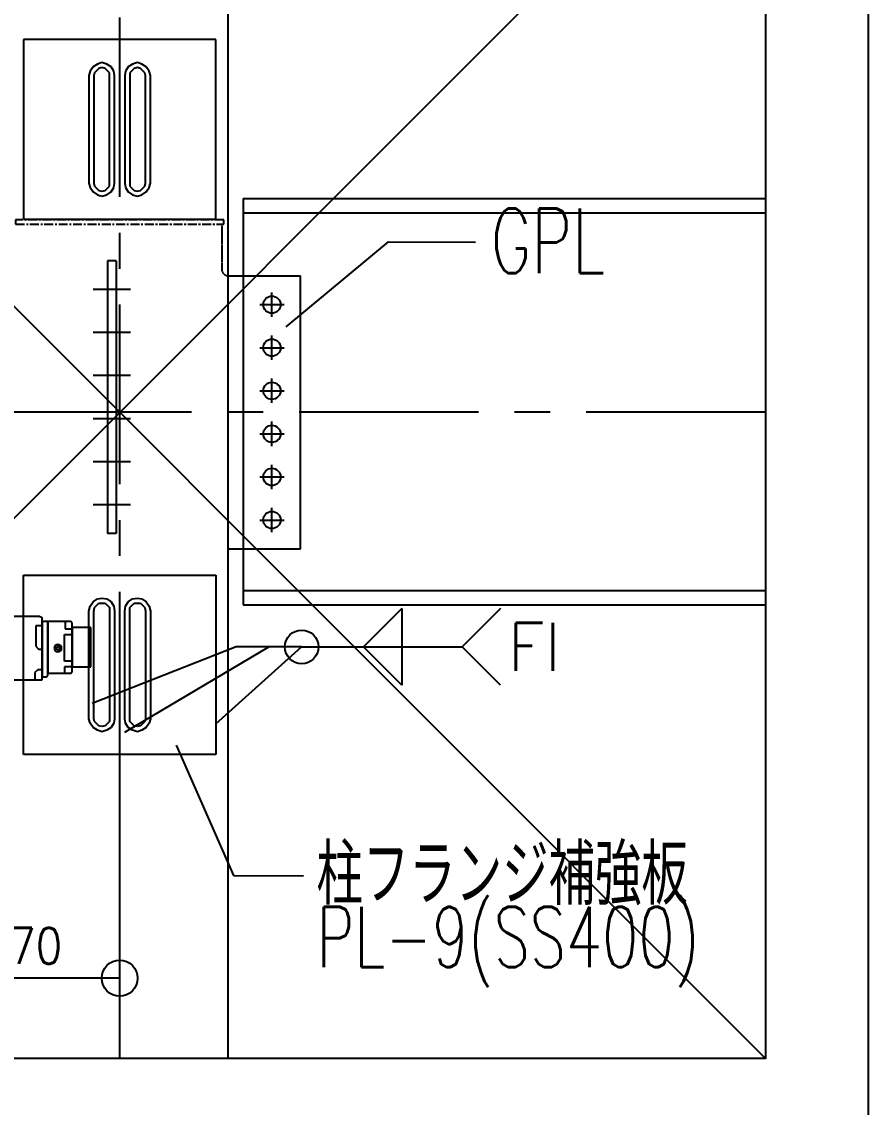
# Model space of a CAD drawing. Extents: x -668440 to 1010955, y -1678500 to 210463.
# Drawn here: x -609374 to -597578, y -1050424 to -1035302 of the extents above; entities that cross this region are included whole.
import ezdxf
from ezdxf.enums import TextEntityAlignment as Align

# ---------------------------------------------------------------- set-up
doc = ezdxf.new("R2010")
doc.units = 0
doc.header["$MEASUREMENT"] = 0
doc.linetypes.add('CENTER', pattern=[2, 1.25, -0.25, 0.25, -0.25])
doc.linetypes.add('HASEN_S', pattern=[2, 1.5, -0.5])
doc.layers.get('0').update_dxf_attribs({"color": 3, "linetype": 'CONTINUOUS'})
doc.layers.get('Defpoints').update_dxf_attribs({"color": 251, "linetype": 'CONTINUOUS'})
doc.layers.add('00_ADDL', color=253, linetype='CONTINUOUS', plot=False)
for name, color, linetype in [('098', 7, 'CONTINUOUS'), ('100', 5, 'CENTER'), ('_1-1_L-CL', 3, 'CONTINUOUS'), ('_1-3_L-CS', 1, 'CONTINUOUS'), ('_1-B_TXT1', 3, 'CONTINUOUS'), ('_5-6_GS-M', 6, 'CONTINUOUS'), ('_B-2_PL-M', 3, 'CONTINUOUS'), ('_B-3_PL-H', 4, 'HASEN_S'), ('_B-6_BN-M', 3, 'CONTINUOUS'), ('BOLT', 4, 'CONTINUOUS'), ('cfhole_d', 7, 'CONTINUOUS'), ('cfhole_u', 7, 'CONTINUOUS'), ('cfr_d', 7, 'CONTINUOUS'), ('cfr_u', 7, 'CONTINUOUS'), ('COL_H-494x302x13x21x13', 7, 'CONTINUOUS'), ('SH400-12-6-0-M22@60(0.0)', 7, 'CONTINUOUS'), ('注記', 3, 'CONTINUOUS')]:
    doc.layers.add(name, color=color, linetype=linetype)
doc.styles.add('DRACAD', font='txt', dxfattribs={"width": 0.85, "bigfont": 'extfont2'})
doc.styles.add('S030', font='simplex.shx', dxfattribs={"width": 0.8, "bigfont": 'extfont2.shx'})
doc.styles.get("Standard").update_dxf_attribs({"font": 'Osaka.ttc'})
doc.dimstyles.new('ISO-25', dxfattribs={"dimtxt": 2.5, "dimasz": 2.5, "dimexe": 1.25, "dimexo": 0.625, "dimtad": 1, "dimdec": 4, "dimdsep": 46, "dimtxsty": 'Standard', "dimcen": 2.5, "dimadec": 0, "dimazin": 0, "dimtfac": 1, "dimtdec": 4, "dimtmove": 0, "dimatfit": 3, "dimfxl": 1, "dimtolj": 1, "dimtzin": 0, "dimarcsym": 0})

# ---------------------------------------------------------------- blocks, each defined once
blk = doc.blocks.new('_ORIGIN')
at = {"color": 0, "linetype": 'ByBlock', "lineweight": -2}
blk.add_line((0, 0), (-1, 0), dxfattribs=at)
blk.add_circle((0, 0), 0.5, dxfattribs=at)
blk = doc.blocks.new('*D10633')
at = {"layer": '_5-6_GS-M', "color": 0, "lineweight": -2}
for p, q in [((-228140.8, -409017.1), (-228140.8, -409488.5)), ((-227870.8, -409085.1), (-227870.8, -409488.5)), ((-227920.8, -409487.3), (-228090.8, -409487.3))]:
    blk.add_line(p, q, dxfattribs=at)
at = {"layer": 'Defpoints', "color": 0}
for p in [(-228140.8, -408967.1), (-227870.8, -409035.1), (-228140.8, -409487.3)]:
    blk.add_point(p, dxfattribs=at)
at = {"layer": '_5-6_GS-M', "color": 0, "linetype": 'ByBlock', "lineweight": -2, "xscale": 50, "yscale": 50, "zscale": 50, "rotation": 180}
blk.add_blockref('_ORIGIN', (-228140.8, -409487.3), dxfattribs=at)
at = {"layer": '_5-6_GS-M', "color": 0, "linetype": 'ByBlock', "lineweight": -2, "xscale": 50, "yscale": 50, "zscale": 50}
blk.add_blockref('_ORIGIN', (-227870.8, -409487.3), dxfattribs=at)
at = {"layer": '_5-6_GS-M', "color": 0, "insert": (-228005.8, -409442.3), "char_height": 50, "attachment_point": 5, "style": 'DRACAD'}
blk.add_mtext('\\A1;270', dxfattribs=at)
blk = doc.blocks.new('TC01')
at = {"layer": '注記', "color": 4, "linetype": 'Continuous'}
for p, q in [((4843.8, 30077.6), (4843.9, 30077.7)), ((4843.9, 30077.7), (4844, 30077.8)), ((4843.9, 30077.7), (4843.9, 30077.7)), ((4844, 30077.8), (4844.1, 30077.9)), ((4844, 30077.8), (4844, 30077.8)), ((4844.1, 30077.9), (4844.2, 30077.9)), ((4844.2, 30077.9), (4844.2, 30078)), ((4844.2, 30078), (4844.3, 30078)), ((4844.3, 30078), (4844.3, 30078.1)), ((4844.3, 30078.1), (4844.4, 30078.1)), ((4844.4, 30078.1), (4844.5, 30078.2)), ((4844.5, 30078.2), (4844.5, 30078.2)), ((4844.5, 30078.2), (4844.6, 30078.2)), ((4844.6, 30078.2), (4844.6, 30078.3)), ((4844.6, 30078.3), (4844.7, 30078.3)), ((4844.7, 30078.3), (4844.8, 30078.3)), ((4844.8, 30078.3), (4844.8, 30078.4)), ((4844.8, 30078.4), (4844.9, 30078.4)), ((4844.9, 30078.4), (4845, 30078.4)), ((4845, 30078.4), (4845, 30078.5)), ((4845, 30078.5), (4845.1, 30078.5)), ((4845.1, 30078.5), (4845.2, 30078.5)), ((4845.2, 30078.5), (4845.3, 30078.5)), ((4845.3, 30078.5), (4845.4, 30078.6)), ((4845.3, 30078.5), (4845.3, 30078.5)), ((4845.4, 30078.6), (4845.5, 30078.6)), ((4845.5, 30078.6), (4845.5, 30078.6)), ((4845.5, 30078.6), (4845.6, 30078.6)), ((4845.6, 30078.6), (4845.7, 30078.6)), ((4845.7, 30078.6), (4845.8, 30078.6)), ((4845.8, 30078.6), (4845.8, 30078.6)), ((4845.8, 30078.6), (4845.9, 30078.6)), ((4845.9, 30078.6), (4846, 30078.6)), ((4846, 30078.6), (4846.1, 30078.6)), ((4846.1, 30078.6), (4877.1, 30078.6)), ((4853.1, 30078.6), (4853.1, 30068.6)), ((4877.1, 30078.6), (4877.1, 30006.6)), ((4877.1, 30078.6), (4885.1, 30078.6)), ((4877.1, 30004.6), (4877.1, 30078.6)), ((4885.1, 29997.6), (4885.1, 30082.6)), ((4885.1, 30078.6), (4885.1, 30001.6)), ((4888.1, 30085.6), (4946.1, 30085.6)), ((4817.1, 30070.6), (4843.1, 30070.6)), ((4817.1, 30015.6), (4817.1, 30070.6)), ((4843.1, 30076.3), (4843.1, 30076.4)), ((4843.1, 30076.4), (4843.2, 30076.4)), ((4843.1, 30076.2), (4843.1, 30076.3)), ((4843.1, 30076.1), (4843.1, 30076.2)), ((4843.1, 30076), (4843.1, 30076.1)), ((4843.1, 30076.1), (4843.1, 30076.1)), ((4843.1, 30075.9), (4843.1, 30076)), ((4843.1, 30075.8), (4843.1, 30075.9)), ((4843.1, 30075.7), (4843.1, 30075.8)), ((4843.1, 30075.8), (4843.1, 30075.8)), ((4843.1, 30075.6), (4843.1, 30075.7)), ((4843.1, 30042.6), (4843.1, 30075.6)), ((4843.1, 30070.6), (4843.1, 30015.6)), ((4853.1, 30068.6), (4843.1, 30068.6)), ((4843.2, 30076.6), (4843.3, 30076.7)), ((4843.2, 30076.5), (4843.2, 30076.6)), ((4843.2, 30076.6), (4843.2, 30076.6)), ((4843.2, 30076.4), (4843.2, 30076.5)), ((4843.3, 30076.9), (4843.4, 30077)), ((4843.3, 30076.8), (4843.3, 30076.9)), ((4843.3, 30076.7), (4843.3, 30076.8)), ((4843.3, 30076.8), (4843.3, 30076.8)), ((4843.4, 30077.1), (4843.5, 30077.2)), ((4843.4, 30077), (4843.4, 30077.1)), ((4843.4, 30077), (4843.4, 30077)), ((4843.5, 30077.2), (4843.6, 30077.3)), ((4843.5, 30077.2), (4843.5, 30077.2)), ((4843.6, 30077.4), (4843.7, 30077.5)), ((4843.6, 30077.3), (4843.6, 30077.4)), ((4843.6, 30077.4), (4843.6, 30077.4)), ((4843.7, 30077.5), (4843.8, 30077.6)), ((4843.7, 30077.5), (4843.7, 30077.5)), ((4843.8, 30077.6), (4843.8, 30077.6)), ((4885.1, 30072.6), (4894.1, 30072.6)), ((4894.1, 30072.6), (4894.1, 30044.6)), ((4854.1, 30060.6), (4843.1, 30060.6)), ((4854.1, 30023.6), (4854.1, 30060.6)), ((4843.1, 30009.6), (4843.1, 30042.6)), ((4859.8, 30040.9), (4859.8, 30042.4)), ((4859.8, 30042.4), (4861.1, 30042.4)), ((4861.1, 30040.9), (4859.8, 30040.9)), ((4861.1, 30042.4), (4861.1, 30042.4)), ((4861.1, 30042.4), (4861.1, 30042.4)), ((4861.1, 30042.4), (4861.1, 30042.4)), ((4861.1, 30042.4), (4861.2, 30042.4)), ((4861.2, 30040.9), (4861.1, 30040.9)), ((4861.1, 30040.9), (4861.1, 30040.9)), ((4861.1, 30040.9), (4861.1, 30040.9)), ((4861.1, 30040.9), (4861.1, 30040.9)), ((4861.2, 30042.4), (4861.2, 30042.4)), ((4861.2, 30042.4), (4861.2, 30042.4)), ((4861.2, 30042.4), (4861.3, 30042.4)), ((4861.3, 30040.9), (4861.2, 30040.9)), ((4861.2, 30040.9), (4861.2, 30040.9)), ((4861.2, 30040.9), (4861.2, 30040.9)), ((4861.3, 30042.4), (4861.3, 30042.4)), ((4861.3, 30042.4), (4861.3, 30042.4)), ((4861.3, 30042.4), (4861.4, 30042.4)), ((4861.3, 30040.8), (4861.3, 30040.9)), ((4861.3, 30040.9), (4861.3, 30040.9)), ((4861.4, 30040.8), (4861.3, 30040.8)), ((4861.4, 30042.4), (4861.4, 30042.4)), ((4861.4, 30042.4), (4861.4, 30042.4)), ((4861.4, 30042.4), (4861.4, 30042.4)), ((4861.4, 30042.4), (4861.5, 30042.4)), ((4861.5, 30040.8), (4861.4, 30040.8)), ((4861.4, 30040.8), (4861.4, 30040.8)), ((4861.4, 30040.8), (4861.4, 30040.8)), ((4861.4, 30040.8), (4861.4, 30040.8)), ((4861.5, 30042.4), (4861.5, 30042.5)), ((4861.5, 30042.5), (4861.5, 30042.5)), ((4861.5, 30042.5), (4861.6, 30042.5)), ((4861.6, 30040.8), (4861.5, 30040.8)), ((4861.5, 30040.8), (4861.5, 30040.8)), ((4861.5, 30040.8), (4861.5, 30040.8)), ((4861.6, 30042.5), (4861.6, 30042.5)), ((4861.6, 30042.5), (4861.6, 30042.5)), ((4861.6, 30042.5), (4861.6, 30042.5)), ((4861.6, 30042.5), (4861.7, 30042.5)), ((4861.6, 30040.7), (4861.6, 30040.8)), ((4861.6, 30040.8), (4861.6, 30040.8)), ((4861.7, 30040.7), (4861.6, 30040.7)), ((4861.6, 30040.7), (4861.6, 30040.7)), ((4861.7, 30042.5), (4861.7, 30042.6)), ((4861.7, 30042.6), (4861.7, 30042.6)), ((4861.7, 30042.6), (4861.8, 30042.6)), ((4861.8, 30040.7), (4861.7, 30040.7)), ((4861.7, 30040.7), (4861.7, 30040.7)), ((4861.7, 30040.7), (4861.7, 30040.7)), ((4861.8, 30042.6), (4861.8, 30042.7)), ((4861.8, 30042.7), (4861.9, 30042.7)), ((4861.8, 30042.6), (4861.8, 30042.6)), ((4861.8, 30042.6), (4861.8, 30042.6)), ((4861.8, 30042.6), (4861.8, 30042.6)), ((4861.8, 30040.6), (4861.8, 30040.7)), ((4861.9, 30040.6), (4861.8, 30040.6)), ((4861.8, 30040.6), (4861.8, 30040.6)), ((4861.8, 30040.6), (4861.8, 30040.6)), ((4861.8, 30040.6), (4861.8, 30040.6)), ((4861.9, 30042.7), (4862, 30042.8)), ((4861.9, 30042.7), (4861.9, 30042.7)), ((4861.9, 30042.7), (4861.9, 30042.7)), ((4861.9, 30042.7), (4861.9, 30042.7)), ((4861.9, 30040.5), (4861.9, 30040.6)), ((4861.9, 30040.6), (4861.9, 30040.6)), ((4862, 30040.5), (4861.9, 30040.5)), ((4861.9, 30040.5), (4861.9, 30040.5)), ((4862, 30042.8), (4862, 30042.9)), ((4862, 30042.9), (4862.1, 30042.9)), ((4862, 30042.8), (4862, 30042.8)), ((4862, 30042.8), (4862, 30042.8)), ((4862, 30042.8), (4862, 30042.8)), ((4862, 30040.4), (4862, 30040.5)), ((4862, 30040.5), (4862, 30040.5)), ((4862.1, 30040.4), (4862, 30040.4)), ((4862, 30040.4), (4862, 30040.4)), ((4862, 30040.4), (4862, 30040.4)), ((4862.1, 30042.9), (4862.1, 30043)), ((4862.1, 30043), (4862.1, 30043)), ((4862.1, 30043), (4862.1, 30043)), ((4862.1, 30043), (4862.2, 30043)), ((4862.1, 30042.9), (4862.1, 30042.9)), ((4862.1, 30042.9), (4862.1, 30042.9)), ((4862.1, 30040.3), (4862.1, 30040.4)), ((4862.1, 30040.2), (4862.1, 30040.3)), ((4862.1, 30040.3), (4862.1, 30040.3)), ((4862.1, 30040.3), (4862.1, 30040.3)), ((4862.1, 30040.3), (4862.1, 30040.3)), ((4862.2, 30040.2), (4862.1, 30040.2)), ((4862.2, 30043.2), (4862.3, 30043.3)), ((4862.2, 30043.1), (4862.2, 30043.2)), ((4862.2, 30043.2), (4862.2, 30043.2)), ((4862.2, 30043.2), (4862.2, 30043.2)), ((4862.2, 30043), (4862.2, 30043.1)), ((4862.2, 30043.1), (4862.2, 30043.1)), ((4862.2, 30043.1), (4862.2, 30043.1)), ((4862.2, 30043.1), (4862.2, 30043.1)), ((4862.2, 30040.1), (4862.2, 30040.2)), ((4862.2, 30040.2), (4862.2, 30040.2)), ((4862.2, 30040.2), (4862.2, 30040.2)), ((4862.2, 30040), (4862.2, 30040.1)), ((4862.2, 30040.1), (4862.2, 30040.1)), ((4862.2, 30040.1), (4862.2, 30040.1)), ((4862.3, 30040), (4862.2, 30040)), ((4862.2, 30040), (4862.2, 30040)), ((4862.3, 30044.9), (4863.8, 30044.9)), ((4862.3, 30043.6), (4862.3, 30044.9)), ((4862.3, 30043.5), (4862.3, 30043.6)), ((4862.3, 30043.6), (4862.3, 30043.6)), ((4862.3, 30043.6), (4862.3, 30043.6)), ((4862.3, 30043.4), (4862.3, 30043.5)), ((4862.3, 30043.5), (4862.3, 30043.5)), ((4862.3, 30043.5), (4862.3, 30043.5)), ((4862.3, 30043.3), (4862.3, 30043.4)), ((4862.3, 30043.4), (4862.3, 30043.4)), ((4862.3, 30043.4), (4862.3, 30043.4)), ((4862.3, 30043.4), (4862.3, 30043.4)), ((4862.3, 30043.3), (4862.3, 30043.3)), ((4862.3, 30043.3), (4862.3, 30043.3)), ((4862.3, 30039.9), (4862.3, 30040)), ((4862.3, 30040), (4862.3, 30040)), ((4862.3, 30039.8), (4862.3, 30039.9)), ((4862.3, 30039.9), (4862.3, 30039.9)), ((4862.3, 30039.9), (4862.3, 30039.9)), ((4862.3, 30039.7), (4862.3, 30039.8)), ((4862.3, 30039.8), (4862.3, 30039.8)), ((4862.3, 30039.8), (4862.3, 30039.8)), ((4862.3, 30039.6), (4862.3, 30039.7)), ((4862.3, 30039.7), (4862.3, 30039.7)), ((4862.3, 30039.7), (4862.3, 30039.7)), ((4862.3, 30039.7), (4862.3, 30039.7)), ((4862.3, 30038.4), (4862.3, 30039.6)), ((4863.8, 30038.4), (4862.3, 30038.4)), ((4863.8, 30044.9), (4863.8, 30043.6)), ((4863.8, 30043.6), (4863.8, 30043.6)), ((4863.8, 30043.6), (4863.8, 30043.6)), ((4863.8, 30043.6), (4863.8, 30043.5)), ((4863.8, 30043.5), (4863.8, 30043.5)), ((4863.8, 30043.5), (4863.8, 30043.5)), ((4863.8, 30043.5), (4863.8, 30043.4)), ((4863.8, 30043.4), (4863.8, 30043.4)), ((4863.8, 30043.4), (4863.8, 30043.4)), ((4863.8, 30043.4), (4863.8, 30043.4)), ((4863.8, 30043.4), (4863.8, 30043.3)), ((4863.8, 30043.3), (4863.9, 30043.3)), ((4863.9, 30040), (4863.8, 30039.9)), ((4863.8, 30039.9), (4863.8, 30039.9)), ((4863.8, 30039.9), (4863.8, 30039.9)), ((4863.8, 30039.9), (4863.8, 30039.8)), ((4863.8, 30039.8), (4863.8, 30039.8)), ((4863.8, 30039.8), (4863.8, 30039.8)), ((4863.8, 30039.8), (4863.8, 30039.7)), ((4863.8, 30039.7), (4863.8, 30039.7)), ((4863.8, 30039.7), (4863.8, 30039.7)), ((4863.8, 30039.7), (4863.8, 30039.7)), ((4863.8, 30039.7), (4863.8, 30039.6)), ((4863.8, 30039.6), (4863.8, 30038.4)), ((4863.9, 30043.3), (4863.9, 30043.3)), ((4863.9, 30043.3), (4863.9, 30043.2)), ((4863.9, 30043.2), (4863.9, 30043.2)), ((4863.9, 30043.2), (4863.9, 30043.2)), ((4863.9, 30043.2), (4863.9, 30043.1)), ((4863.9, 30043.1), (4863.9, 30043.1)), ((4863.9, 30043.1), (4863.9, 30043.1)), ((4863.9, 30043.1), (4863.9, 30043.1)), ((4863.9, 30043.1), (4864, 30043)), ((4864, 30040.2), (4863.9, 30040.2)), ((4863.9, 30040.2), (4863.9, 30040.2)), ((4863.9, 30040.2), (4863.9, 30040.1)), ((4863.9, 30040.1), (4863.9, 30040.1)), ((4863.9, 30040.1), (4863.9, 30040.1)), ((4863.9, 30040.1), (4863.9, 30040)), ((4863.9, 30040), (4863.9, 30040)), ((4863.9, 30040), (4863.9, 30040)), ((4863.9, 30040), (4863.9, 30040)), ((4864, 30043), (4864, 30043)), ((4864, 30043), (4864, 30043)), ((4864, 30043), (4864, 30043)), ((4864, 30043), (4864, 30042.9)), ((4864, 30042.9), (4864, 30042.9)), ((4864, 30042.9), (4864.1, 30042.9)), ((4864.1, 30040.4), (4864, 30040.3)), ((4864, 30040.3), (4864, 30040.3)), ((4864, 30040.3), (4864, 30040.3)), ((4864, 30040.3), (4864, 30040.3)), ((4864, 30040.3), (4864, 30040.2)), ((4864, 30040.2), (4864, 30040.2)), ((4864.1, 30042.9), (4864.1, 30042.9)), ((4864.1, 30042.9), (4864.1, 30042.8)), ((4864.1, 30042.8), (4864.1, 30042.8)), ((4864.1, 30042.8), (4864.1, 30042.8)), ((4864.1, 30042.8), (4864.2, 30042.8)), ((4864.2, 30040.5), (4864.1, 30040.5)), ((4864.1, 30040.5), (4864.1, 30040.4)), ((4864.1, 30040.4), (4864.1, 30040.4)), ((4864.1, 30040.4), (4864.1, 30040.4)), ((4864.1, 30040.4), (4864.1, 30040.4)), ((4864.2, 30042.8), (4864.2, 30042.7)), ((4864.2, 30042.7), (4864.2, 30042.7)), ((4864.2, 30042.7), (4864.2, 30042.7)), ((4864.2, 30042.7), (4864.2, 30042.7)), ((4864.2, 30042.7), (4864.3, 30042.7)), ((4864.3, 30040.6), (4864.2, 30040.6)), ((4864.2, 30040.6), (4864.2, 30040.6)), ((4864.2, 30040.6), (4864.2, 30040.5)), ((4864.2, 30040.5), (4864.2, 30040.5)), ((4864.2, 30040.5), (4864.2, 30040.5)), ((4864.3, 30042.7), (4864.3, 30042.6)), ((4864.3, 30042.6), (4864.3, 30042.6)), ((4864.3, 30042.6), (4864.3, 30042.6)), ((4864.3, 30042.6), (4864.4, 30042.6)), ((4864.4, 30040.7), (4864.3, 30040.6)), ((4864.3, 30040.6), (4864.3, 30040.6)), ((4864.3, 30040.6), (4864.3, 30040.6)), ((4864.3, 30040.6), (4864.3, 30040.6)), ((4864.4, 30042.6), (4864.4, 30042.6)), ((4864.4, 30042.6), (4864.4, 30042.6)), ((4864.4, 30042.6), (4864.4, 30042.5)), ((4864.4, 30042.5), (4864.5, 30042.5)), ((4864.5, 30040.7), (4864.4, 30040.7)), ((4864.4, 30040.7), (4864.4, 30040.7)), ((4864.4, 30040.7), (4864.4, 30040.7)), ((4864.4, 30040.7), (4864.4, 30040.7)), ((4864.5, 30042.5), (4864.5, 30042.5)), ((4864.5, 30042.5), (4864.5, 30042.5)), ((4864.5, 30042.5), (4864.5, 30042.5)), ((4864.5, 30042.5), (4864.6, 30042.5)), ((4864.6, 30040.8), (4864.5, 30040.8)), ((4864.5, 30040.8), (4864.5, 30040.8)), ((4864.5, 30040.8), (4864.5, 30040.7)), ((4864.5, 30040.7), (4864.5, 30040.7)), ((4864.6, 30042.5), (4864.6, 30042.5)), ((4864.6, 30042.5), (4864.6, 30042.4)), ((4864.6, 30042.4), (4864.7, 30042.4)), ((4864.7, 30040.8), (4864.6, 30040.8)), ((4864.6, 30040.8), (4864.6, 30040.8)), ((4864.6, 30040.8), (4864.6, 30040.8)), ((4864.7, 30042.4), (4864.7, 30042.4)), ((4864.7, 30042.4), (4864.7, 30042.4)), ((4864.7, 30042.4), (4864.8, 30042.4)), ((4864.8, 30040.8), (4864.7, 30040.8)), ((4864.7, 30040.8), (4864.7, 30040.8)), ((4864.7, 30040.8), (4864.7, 30040.8)), ((4864.8, 30042.4), (4864.8, 30042.4)), ((4864.8, 30042.4), (4864.8, 30042.4)), ((4864.8, 30042.4), (4864.8, 30042.4)), ((4864.8, 30042.4), (4864.9, 30042.4)), ((4864.9, 30040.9), (4864.8, 30040.9)), ((4864.8, 30040.9), (4864.8, 30040.9)), ((4864.8, 30040.9), (4864.8, 30040.8)), ((4864.8, 30040.8), (4864.8, 30040.8)), ((4864.9, 30042.4), (4864.9, 30042.4)), ((4864.9, 30042.4), (4864.9, 30042.4)), ((4864.9, 30042.4), (4865, 30042.4)), ((4865, 30040.9), (4864.9, 30040.9)), ((4864.9, 30040.9), (4864.9, 30040.9)), ((4864.9, 30040.9), (4864.9, 30040.9)), ((4865, 30042.4), (4865, 30042.4)), ((4865, 30042.4), (4865, 30042.4)), ((4865, 30042.4), (4865.1, 30042.4)), ((4865.1, 30040.9), (4865, 30040.9)), ((4865, 30040.9), (4865, 30040.9)), ((4865, 30040.9), (4865, 30040.9)), ((4865.1, 30042.4), (4866.3, 30042.4)), ((4866.3, 30040.9), (4865.1, 30040.9)), ((4866.3, 30042.4), (4866.3, 30040.9)), ((4890.1, 30040.1), (4885.1, 30040.1)), ((4894.1, 30044.6), (4890.1, 30040.1)), ((4843.1, 30023.6), (4854.1, 30023.6)), ((4843.1, 30015.6), (4817.1, 30015.6)), ((4843.1, 30015.6), (4854.1, 30015.6)), ((4843.1, 30009.5), (4843.1, 30009.6)), ((4843.1, 30009.6), (4843.1, 30009.6)), ((4843.1, 30009.4), (4843.1, 30009.5)), ((4843.1, 30009.3), (4843.1, 30009.4)), ((4843.1, 30009.2), (4843.1, 30009.3)), ((4843.1, 30009.3), (4843.1, 30009.3)), ((4843.1, 30009.1), (4843.1, 30009.2)), ((4843.1, 30009), (4843.1, 30009.1)), ((4843.1, 30008.9), (4843.1, 30009)), ((4843.1, 30009), (4843.1, 30009)), ((4843.2, 30008.8), (4843.1, 30008.9)), ((4843.2, 30008.7), (4843.2, 30008.8)), ((4843.2, 30008.8), (4843.2, 30008.8)), ((4843.2, 30008.6), (4843.2, 30008.7)), ((4843.3, 30008.5), (4843.2, 30008.6)), ((4843.3, 30008.4), (4843.3, 30008.5)), ((4843.3, 30008.5), (4843.3, 30008.5)), ((4843.3, 30008.3), (4843.3, 30008.4)), ((4843.4, 30008.3), (4843.3, 30008.3)), ((4843.4, 30008.2), (4843.4, 30008.3)), ((4843.4, 30008.1), (4843.4, 30008.2)), ((4843.5, 30008.1), (4843.4, 30008.1)), ((4843.5, 30008), (4843.5, 30008.1)), ((4843.6, 30008), (4843.5, 30008)), ((4843.6, 30007.9), (4843.6, 30008)), ((4843.6, 30007.8), (4843.6, 30007.9)), ((4843.7, 30007.8), (4843.6, 30007.8)), ((4843.7, 30007.7), (4843.7, 30007.8)), ((4843.8, 30007.7), (4843.7, 30007.7)), ((4843.8, 30007.6), (4843.8, 30007.7)), ((4843.9, 30007.6), (4843.8, 30007.6)), ((4843.9, 30007.5), (4843.9, 30007.6)), ((4844, 30007.5), (4843.9, 30007.5)), ((4844, 30007.4), (4844, 30007.5)), ((4844.1, 30007.4), (4844, 30007.4)), ((4844.2, 30007.3), (4844.1, 30007.4)), ((4844.3, 30007.2), (4844.2, 30007.3)), ((4844.2, 30007.3), (4844.2, 30007.3)), ((4844.4, 30007.1), (4844.3, 30007.2)), ((4844.3, 30007.2), (4844.3, 30007.2)), ((4844.5, 30007.1), (4844.4, 30007.1)), ((4844.6, 30007), (4844.5, 30007.1)), ((4844.5, 30007.1), (4844.5, 30007.1)), ((4844.7, 30006.9), (4844.6, 30007)), ((4844.6, 30007), (4844.6, 30007)), ((4844.8, 30006.9), (4844.7, 30006.9)), ((4844.9, 30006.9), (4844.8, 30006.9)), ((4844.8, 30006.9), (4844.8, 30006.9)), ((4845, 30006.8), (4844.9, 30006.9)), ((4845.1, 30006.8), (4845, 30006.8)), ((4845, 30006.8), (4845, 30006.8)), ((4845.2, 30006.8), (4845.1, 30006.8)), ((4845.3, 30006.7), (4845.2, 30006.8)), ((4845.4, 30006.7), (4845.3, 30006.7)), ((4845.3, 30006.7), (4845.3, 30006.7)), ((4845.5, 30006.7), (4845.4, 30006.7)), ((4845.6, 30006.7), (4845.5, 30006.7)), ((4845.5, 30006.7), (4845.5, 30006.7)), ((4845.7, 30006.6), (4845.6, 30006.7)), ((4845.8, 30006.6), (4845.7, 30006.6)), ((4845.9, 30006.6), (4845.8, 30006.6)), ((4845.8, 30006.6), (4845.8, 30006.6)), ((4846, 30006.6), (4845.9, 30006.6)), ((4846.1, 30006.6), (4846, 30006.6)), ((4877.1, 30006.6), (4846.1, 30006.6)), ((4854.1, 30015.6), (4854.1, 30006.6)), ((4877.1, 30004.5), (4877.1, 30004.6)), ((4877.1, 30004.6), (4877.1, 30004.6)), ((4877.1, 30004.4), (4877.1, 30004.5)), ((4877.1, 30004.3), (4877.1, 30004.4)), ((4877.1, 30004.2), (4877.1, 30004.3)), ((4877.1, 30004.3), (4877.1, 30004.3)), ((4877.1, 30004.1), (4877.1, 30004.2)), ((4877.1, 30004), (4877.1, 30004.1)), ((4877.1, 30003.9), (4877.1, 30004)), ((4877.1, 30004), (4877.1, 30004)), ((4877.2, 30003.8), (4877.1, 30003.9)), ((4877.2, 30003.7), (4877.2, 30003.8)), ((4877.2, 30003.8), (4877.2, 30003.8)), ((4877.2, 30003.6), (4877.2, 30003.7)), ((4877.3, 30003.5), (4877.2, 30003.6)), ((4877.3, 30003.4), (4877.3, 30003.5)), ((4877.3, 30003.5), (4877.3, 30003.5)), ((4877.3, 30003.3), (4877.3, 30003.4)), ((4877.4, 30003.3), (4877.3, 30003.3)), ((4877.4, 30003.2), (4877.4, 30003.3)), ((4877.4, 30003.1), (4877.4, 30003.2)), ((4877.5, 30003.1), (4877.4, 30003.1)), ((4877.5, 30003), (4877.5, 30003.1)), ((4877.6, 30003), (4877.5, 30003)), ((4877.6, 30002.9), (4877.6, 30003)), ((4877.6, 30002.8), (4877.6, 30002.9)), ((4877.7, 30002.8), (4877.6, 30002.8)), ((4877.7, 30002.7), (4877.7, 30002.8)), ((4877.8, 30002.7), (4877.7, 30002.7)), ((4877.8, 30002.6), (4877.8, 30002.7)), ((4877.9, 30002.6), (4877.8, 30002.6)), ((4877.9, 30002.5), (4877.9, 30002.6)), ((4878, 30002.5), (4877.9, 30002.5)), ((4878, 30002.4), (4878, 30002.5)), ((4878.1, 30002.4), (4878, 30002.4)), ((4878.2, 30002.3), (4878.1, 30002.4)), ((4878.3, 30002.2), (4878.2, 30002.3)), ((4878.2, 30002.3), (4878.2, 30002.3)), ((4878.4, 30002.1), (4878.3, 30002.2)), ((4878.3, 30002.2), (4878.3, 30002.2)), ((4878.5, 30002.1), (4878.4, 30002.1)), ((4878.5, 30002.1), (4878.5, 30002.1)), ((4885.1, 30011.6), (4891.1, 30011.6)), ((4891.1, 30011.6), (4895.1, 30007.6)), ((4895.1, 30007.6), (4895.1, 29997.6)), ((4878.6, 30002), (4878.5, 30002.1)), ((4878.7, 30001.9), (4878.6, 30002)), ((4878.6, 30002), (4878.6, 30002)), ((4878.8, 30001.9), (4878.7, 30001.9)), ((4878.9, 30001.9), (4878.8, 30001.9)), ((4878.8, 30001.9), (4878.8, 30001.9)), ((4879, 30001.8), (4878.9, 30001.9)), ((4879.1, 30001.8), (4879, 30001.8)), ((4879, 30001.8), (4879, 30001.8)), ((4879.2, 30001.8), (4879.1, 30001.8)), ((4879.3, 30001.7), (4879.2, 30001.8)), ((4879.4, 30001.7), (4879.3, 30001.7)), ((4879.3, 30001.7), (4879.3, 30001.7)), ((4879.5, 30001.7), (4879.4, 30001.7)), ((4879.6, 30001.7), (4879.5, 30001.7)), ((4879.5, 30001.7), (4879.5, 30001.7)), ((4879.7, 30001.6), (4879.6, 30001.7)), ((4879.8, 30001.6), (4879.7, 30001.6)), ((4879.9, 30001.6), (4879.8, 30001.6)), ((4879.8, 30001.6), (4879.8, 30001.6)), ((4880, 30001.6), (4879.9, 30001.6)), ((4880.1, 30001.6), (4880, 30001.6)), ((4885.1, 30001.6), (4880.1, 30001.6)), ((4946.1, 29997.6), (4885.1, 29997.6))]:
    blk.add_line(p, q, dxfattribs=at)
blk.add_circle((4863.1, 30041.6), 5.2, dxfattribs=at)
blk.add_arc((4888.1, 30082.6), 3, 90, 180, dxfattribs=at)
blk = doc.blocks.new('*D10639')
at = {"layer": '_5-6_GS-M', "color": 0, "lineweight": -2}
for p, q in [((-228090.8, -408111.9), (-228140.8, -408111.9)), ((-228040.8, -408351.1), (-228040.8, -408110.7)), ((-228020.8, -408111.9), (-228040.8, -408111.9)), ((-228020.8, -408151.1), (-228020.8, -408110.7)), ((-227970.8, -408111.9), (-227920.8, -408111.9))]:
    blk.add_line(p, q, dxfattribs=at)
at = {"layer": 'Defpoints', "color": 0}
for p in [(-228040.8, -408111.9), (-228020.8, -408201.1), (-228040.8, -408401.1)]:
    blk.add_point(p, dxfattribs=at)
at = {"layer": '_5-6_GS-M', "color": 0, "linetype": 'ByBlock', "lineweight": -2, "xscale": 50, "yscale": 50, "zscale": 50}
blk.add_blockref('_ORIGIN', (-228040.8, -408111.9), dxfattribs=at)
at = {"layer": '_5-6_GS-M', "color": 0, "linetype": 'ByBlock', "lineweight": -2, "xscale": 50, "yscale": 50, "zscale": 50, "rotation": 180}
blk.add_blockref('_ORIGIN', (-228020.8, -408111.9), dxfattribs=at)
at = {"layer": '_5-6_GS-M', "color": 0, "insert": (-228030.8, -408025.3), "char_height": 50, "attachment_point": 5, "style": 'DRACAD'}
blk.add_mtext('\\A1;\\A1;柱フェイスから\\P大梁端：20', dxfattribs=at)
blk = doc.blocks.new('剛接合部C1Y')
at = {"linetype": 'CENTER', "ltscale": 10}
blk.add_lwpolyline([(-228015.77236, -408437.07507), (-227725.77236, -408437.07507), (-227725.77236, -408431.07507), (-228015.77236, -408431.07507)], close=True, dxfattribs=at)
at = {"layer": '00_ADDL'}
for p, q in [((-228770.77238, -407799.07507), (-226970.77238, -409599.07507)), ((-226970.77238, -407799.07507), (-228770.77238, -409599.07507))]:
    blk.add_line(p, q, dxfattribs=at)
blk.add_lwpolyline([(-228770.77238, -409599.07507), (-228770.77238, -407799.07507), (-226970.77238, -407799.07507), (-226970.77238, -409599.07507)], close=True, dxfattribs=at)
at = {"layer": '100', "linetype": 'CENTER', "ltscale": 200}
for p, q in [((-227870.77238, -409599.07507), (-227870.77238, -407799.07507)), ((-226970.77238, -408699.07507), (-232770.77238, -408699.07507))]:
    blk.add_line(p, q, dxfattribs=at)
at = {"layer": '_1-1_L-CL'}
blk.add_line((-226827.6965, -402309.07507), (-226827.6965, -413694.07507), dxfattribs=at)
at = {"layer": '_1-3_L-CS', "transparency": 33554661}
for p, q in [((-227638.98918, -408580.20878), (-227496.29743, -408461.56424)), ((-227477.68779, -408972.49945), (-227531.02113, -409025.83278)), ((-227477.68779, -408972.49945), (-227477.68779, -409079.16612)), ((-227340.0911, -408972.49945), (-227393.42443, -409025.83278)), ((-227708.24104, -409025.83278), (-227909.27238, -409104.7456)), ((-227863.41943, -409144.47733), (-227662.72768, -409025.83278)), ((-227617.21432, -409025.83278), (-227708.24104, -409025.83278)), ((-227477.68779, -409079.16612), (-227531.02113, -409025.83278)), ((-227340.0911, -409079.16612), (-227393.42443, -409025.83278))]:
    blk.add_line(p, q, dxfattribs=at)
at = {"layer": '_1-3_L-CS'}
for p, q in [((-227496.29743, -408461.56424), (-227375.04563, -408461.86989)), ((-227792.05277, -409162.52932), (-227711.95721, -409344.46707)), ((-227711.95721, -409344.46707), (-227614.66434, -409344.77273))]:
    blk.add_line(p, q, dxfattribs=at)
blk.add_lwpolyline([(-227736.77238, -409132.95395), (-227617.21432, -409025.83278), (-227393.42443, -409025.83278)], dxfattribs=at)
blk.add_circle((-227617.21432, -409025.83278), 23.47939, dxfattribs=at)
at = {"layer": '_5-6_GS-M'}
for p, q in [((-227698.65976, -408401.07507), (-226969.65976, -408401.07507)), ((-227698.65976, -408401.07507), (-227698.65976, -408967.07507)), ((-227698.65976, -408421.07507), (-226969.65976, -408421.07507)), ((-227698.65976, -408947.07507), (-226969.65976, -408947.07507)), ((-227698.65976, -408967.07507), (-226969.65976, -408967.07507))]:
    blk.add_line(p, q, dxfattribs=at)
at = {"layer": '_B-2_PL-M'}
for p in [(-227718.65974, -408509.07507), (-227618.65974, -408889.07507)]:
    blk.add_line(p, (-227618.65974, -408509.07507), dxfattribs=at)
at = {"layer": '_B-3_PL-H'}
blk.add_line((-227728.65974, -408437.07507), (-227728.65974, -408499.07507), dxfattribs=at)
blk.add_arc((-227718.65974, -408499.07507), 10, 180, 270, dxfattribs=at)
at = {"layer": '_B-6_BN-M'}
for p, q in [((-227658.65974, -408566.07507), (-227658.65974, -408532.07507)), ((-227675.65974, -408549.07507), (-227641.65974, -408549.07507)), ((-227658.65974, -408626.07507), (-227658.65974, -408592.07507)), ((-227675.65974, -408609.07507), (-227641.65974, -408609.07507)), ((-227658.65974, -408686.07507), (-227658.65974, -408652.07507)), ((-227675.65974, -408669.07507), (-227641.65974, -408669.07507)), ((-227658.65974, -408746.07507), (-227658.65974, -408712.07507)), ((-227675.65974, -408729.07507), (-227641.65974, -408729.07507)), ((-227658.65974, -408806.07507), (-227658.65974, -408772.07507)), ((-227675.65974, -408789.07507), (-227641.65974, -408789.07507)), ((-227658.65974, -408866.07507), (-227658.65974, -408832.07507)), ((-227675.65974, -408849.07507), (-227641.65974, -408849.07507)), ((-227718.65976, -408889.07507), (-227618.65974, -408889.07507))]:
    blk.add_line(p, q, dxfattribs=at)
for centre in [(-227658.65974, -408549.07507), (-227658.65974, -408609.07507), (-227658.65974, -408669.07507), (-227658.65974, -408729.07507), (-227658.65974, -408789.07507), (-227658.65974, -408849.07507)]:
    blk.add_circle(centre, 12, dxfattribs=at)
at = {"layer": 'BOLT'}
for p, q in [((-227855.77238, -408527.93853), (-227907.77238, -408527.93853)), ((-227855.77238, -408587.93853), (-227907.77238, -408587.93853)), ((-227855.77238, -408647.93853), (-227907.77238, -408647.93853)), ((-227855.77238, -408707.93853), (-227907.77238, -408707.93853)), ((-227855.77238, -408767.93853), (-227907.77238, -408767.93853)), ((-227855.77238, -408827.93853), (-227907.77238, -408827.93853))]:
    blk.add_line(p, q, dxfattribs=at)
at = {"layer": 'cfhole_d'}
for p, q in [((-227906.77238, -408975.93853), (-227905.77238, -408970.93853)), ((-227905.77238, -408970.93853), (-227899.77238, -408964.93853)), ((-227899.77238, -408964.93853), (-227890.77238, -408964.93853)), ((-227890.77238, -408964.93853), (-227884.77238, -408970.93853)), ((-227884.77238, -408970.93853), (-227884.77238, -409129.93853)), ((-227856.77238, -408970.93853), (-227850.77238, -408964.93853)), ((-227856.77238, -409129.93853), (-227856.77238, -408970.93853)), ((-227850.77238, -408964.93853), (-227841.77238, -408964.93853)), ((-227841.77238, -408964.93853), (-227835.77238, -408970.93853)), ((-227835.77238, -408970.93853), (-227834.77238, -408975.93853)), ((-227906.77238, -409125.93853), (-227906.77238, -408975.93853)), ((-227834.77238, -408975.93853), (-227834.77238, -409125.93853)), ((-227905.77238, -409129.93853), (-227906.77238, -409125.93853)), ((-227899.77238, -409135.93853), (-227905.77238, -409129.93853)), ((-227895.77238, -409136.93853), (-227899.77238, -409135.93853)), ((-227890.77238, -409135.93853), (-227895.77238, -409136.93853)), ((-227884.77238, -409129.93853), (-227890.77238, -409135.93853)), ((-227850.77238, -409135.93853), (-227856.77238, -409129.93853)), ((-227845.77238, -409136.93853), (-227850.77238, -409135.93853)), ((-227841.77238, -409135.93853), (-227845.77238, -409136.93853)), ((-227835.77238, -409129.93853), (-227841.77238, -409135.93853)), ((-227834.77238, -409125.93853), (-227835.77238, -409129.93853))]:
    blk.add_line(p, q, dxfattribs=at)
at = {"layer": 'cfhole_u'}
for p, q in [((-227905.77238, -408225.93853), (-227906.77238, -408229.93853)), ((-227906.77238, -408229.93853), (-227906.77238, -408379.93853)), ((-227899.77238, -408219.93853), (-227905.77238, -408225.93853)), ((-227895.77238, -408218.93853), (-227899.77238, -408219.93853)), ((-227890.77238, -408219.93853), (-227895.77238, -408218.93853)), ((-227884.77238, -408225.93853), (-227890.77238, -408219.93853)), ((-227884.77238, -408383.93853), (-227884.77238, -408225.93853)), ((-227850.77238, -408219.93853), (-227856.77238, -408225.93853)), ((-227856.77238, -408225.93853), (-227856.77238, -408383.93853)), ((-227845.77238, -408218.93853), (-227850.77238, -408219.93853)), ((-227841.77238, -408219.93853), (-227845.77238, -408218.93853)), ((-227835.77238, -408225.93853), (-227841.77238, -408219.93853)), ((-227834.77238, -408229.93853), (-227835.77238, -408225.93853)), ((-227834.77238, -408379.93853), (-227834.77238, -408229.93853)), ((-227906.77238, -408379.93853), (-227905.77238, -408383.93853)), ((-227905.77238, -408383.93853), (-227899.77238, -408389.93853)), ((-227890.77238, -408389.93853), (-227884.77238, -408383.93853)), ((-227856.77238, -408383.93853), (-227850.77238, -408389.93853)), ((-227841.77238, -408389.93853), (-227835.77238, -408383.93853)), ((-227835.77238, -408383.93853), (-227834.77238, -408379.93853)), ((-227899.77238, -408389.93853), (-227895.77238, -408390.93853)), ((-227895.77238, -408390.93853), (-227890.77238, -408389.93853)), ((-227850.77238, -408389.93853), (-227845.77238, -408390.93853)), ((-227845.77238, -408390.93853), (-227841.77238, -408389.93853))]:
    blk.add_line(p, q, dxfattribs=at)
at = {"layer": 'cfr_d'}
for p, q in [((-228004.77238, -409175.93853), (-228004.77238, -408925.93853)), ((-228004.77238, -408925.93853), (-227736.77238, -408925.93853)), ((-227736.77238, -408925.93853), (-227736.77238, -409175.93853)), ((-227907.77238, -408962.93853), (-227901.77238, -408958.93853)), ((-227901.77238, -408958.93853), (-227895.77238, -408957.93853)), ((-227895.77238, -408957.93853), (-227888.77238, -408958.93853)), ((-227888.77238, -408958.93853), (-227882.77238, -408962.93853)), ((-227858.77238, -408962.93853), (-227852.77238, -408958.93853)), ((-227852.77238, -408958.93853), (-227845.77238, -408957.93853)), ((-227845.77238, -408957.93853), (-227839.77238, -408958.93853)), ((-227839.77238, -408958.93853), (-227833.77238, -408962.93853)), ((-227913.77238, -408975.93853), (-227911.77238, -408968.93853)), ((-227911.77238, -408968.93853), (-227907.77238, -408962.93853)), ((-227882.77238, -408962.93853), (-227878.77238, -408968.93853)), ((-227878.77238, -408968.93853), (-227877.77238, -408975.93853)), ((-227863.77238, -408975.93853), (-227862.77238, -408968.93853)), ((-227862.77238, -408968.93853), (-227858.77238, -408962.93853)), ((-227833.77238, -408962.93853), (-227829.77238, -408968.93853)), ((-227829.77238, -408968.93853), (-227827.77238, -408975.93853)), ((-227913.77238, -409125.93853), (-227913.77238, -408975.93853)), ((-227877.77238, -408975.93853), (-227877.77238, -409125.93853)), ((-227863.77238, -409125.93853), (-227863.77238, -408975.93853)), ((-227827.77238, -408975.93853), (-227827.77238, -409125.93853)), ((-227911.77238, -409131.93853), (-227913.77238, -409125.93853)), ((-227907.77238, -409137.93853), (-227911.77238, -409131.93853)), ((-227901.77238, -409141.93853), (-227907.77238, -409137.93853)), ((-227882.77238, -409137.93853), (-227888.77238, -409141.93853)), ((-227878.77238, -409131.93853), (-227882.77238, -409137.93853)), ((-227877.77238, -409125.93853), (-227878.77238, -409131.93853)), ((-227862.77238, -409131.93853), (-227863.77238, -409125.93853)), ((-227858.77238, -409137.93853), (-227862.77238, -409131.93853)), ((-227852.77238, -409141.93853), (-227858.77238, -409137.93853)), ((-227833.77238, -409137.93853), (-227839.77238, -409141.93853)), ((-227829.77238, -409131.93853), (-227833.77238, -409137.93853)), ((-227827.77238, -409125.93853), (-227829.77238, -409131.93853)), ((-227895.77238, -409143.93853), (-227901.77238, -409141.93853)), ((-227888.77238, -409141.93853), (-227895.77238, -409143.93853)), ((-227845.77238, -409143.93853), (-227852.77238, -409141.93853)), ((-227839.77238, -409141.93853), (-227845.77238, -409143.93853)), ((-227736.77238, -409175.93853), (-228004.77238, -409175.93853))]:
    blk.add_line(p, q, dxfattribs=at)
at = {"layer": 'cfr_u'}
for p, q in [((-227736.77238, -408179.93853), (-228004.77238, -408179.93853)), ((-228004.77238, -408179.93853), (-228004.77238, -408429.93853)), ((-227736.77238, -408429.93853), (-227736.77238, -408179.93853)), ((-227907.77238, -408217.93853), (-227911.77238, -408223.93853)), ((-227901.77238, -408213.93853), (-227907.77238, -408217.93853)), ((-227895.77238, -408211.93853), (-227901.77238, -408213.93853)), ((-227888.77238, -408213.93853), (-227895.77238, -408211.93853)), ((-227882.77238, -408217.93853), (-227888.77238, -408213.93853)), ((-227878.77238, -408223.93853), (-227882.77238, -408217.93853)), ((-227858.77238, -408217.93853), (-227862.77238, -408223.93853)), ((-227852.77238, -408213.93853), (-227858.77238, -408217.93853)), ((-227845.77238, -408211.93853), (-227852.77238, -408213.93853)), ((-227839.77238, -408213.93853), (-227845.77238, -408211.93853)), ((-227833.77238, -408217.93853), (-227839.77238, -408213.93853)), ((-227829.77238, -408223.93853), (-227833.77238, -408217.93853)), ((-227911.77238, -408223.93853), (-227913.77238, -408229.93853)), ((-227913.77238, -408229.93853), (-227913.77238, -408379.93853)), ((-227877.77238, -408229.93853), (-227878.77238, -408223.93853)), ((-227877.77238, -408379.93853), (-227877.77238, -408229.93853)), ((-227862.77238, -408223.93853), (-227863.77238, -408229.93853)), ((-227863.77238, -408229.93853), (-227863.77238, -408379.93853)), ((-227827.77238, -408229.93853), (-227829.77238, -408223.93853)), ((-227827.77238, -408379.93853), (-227827.77238, -408229.93853)), ((-227913.77238, -408379.93853), (-227911.77238, -408385.93853)), ((-227878.77238, -408385.93853), (-227877.77238, -408379.93853)), ((-227863.77238, -408379.93853), (-227862.77238, -408385.93853)), ((-227829.77238, -408385.93853), (-227827.77238, -408379.93853)), ((-227911.77238, -408385.93853), (-227907.77238, -408391.93853)), ((-227907.77238, -408391.93853), (-227901.77238, -408395.93853)), ((-227901.77238, -408395.93853), (-227895.77238, -408397.93853)), ((-227895.77238, -408397.93853), (-227888.77238, -408395.93853)), ((-227888.77238, -408395.93853), (-227882.77238, -408391.93853)), ((-227882.77238, -408391.93853), (-227878.77238, -408385.93853)), ((-227862.77238, -408385.93853), (-227858.77238, -408391.93853)), ((-227858.77238, -408391.93853), (-227852.77238, -408395.93853)), ((-227852.77238, -408395.93853), (-227845.77238, -408397.93853)), ((-227845.77238, -408397.93853), (-227839.77238, -408395.93853)), ((-227839.77238, -408395.93853), (-227833.77238, -408391.93853)), ((-227833.77238, -408391.93853), (-227829.77238, -408385.93853)), ((-228004.77238, -408429.93853), (-227736.77238, -408429.93853))]:
    blk.add_line(p, q, dxfattribs=at)
at = {"layer": 'COL_H-494x302x13x21x13'}
blk.add_line((-227719.77238, -409599.07507), (-227719.77238, -407799.07507), dxfattribs=at)
at = {"layer": 'SH400-12-6-0-M22@60(0.0)'}
for p, q in [((-227887.77238, -408487.93853), (-227887.77238, -408867.93853)), ((-227875.77238, -408487.93853), (-227887.77238, -408487.93853)), ((-227875.77238, -408487.93853), (-227875.77238, -408867.93853)), ((-227875.77238, -408867.93853), (-227887.77238, -408867.93853))]:
    blk.add_line(p, q, dxfattribs=at)
at = {"xscale": -1}
blk.add_blockref('TC01', (-223093.71585, -439069.20163), dxfattribs=at)
at = {"layer": '098', "color": 3, "linetype": 'Continuous', "style": 'DRACAD'}
blk.add_text('FI', height=66.666667, dxfattribs=at).set_placement((-227330.26653, -409025.83278), align=Align.MIDDLE_LEFT)
at = {"layer": '_1-B_TXT1', "color": 3, "style": 'S030', "width": 0.7}
for s, height, p in [('GPL', 90, (-227353.85248, -408460.22105)), ('柱フランジ補強板', 84, (-227596.6093, -409343.12388)), ('PL-9(SS400)', 84, (-227596.6093, -409429.76286))]:
    blk.add_text(s, height=height, dxfattribs=at).set_placement(p, align=Align.MIDDLE_LEFT)
at = {"layer": '_5-6_GS-M'}
dim = blk.add_linear_dim(base=(-228040.77238, -408111.94755), p1=(-228020.77236, -408201.07507), p2=(-228040.77238, -408401.07507), text='\\A1;柱フェイスから\\P大梁端：<>', dimstyle='ISO-25', override={"dimtxt": 50, "dimasz": 50, "dimexo": 50, "dimgap": 20, "dimdec": 0, "dimtxsty": 'DRACAD', "dimblk1": 'ORIGIN', "dimblk2": 'ORIGIN', "dimsah": 1, "dimtfill": 0, "dimtfillclr": 0}, dxfattribs=at)
dim.commit()
dim.dimension.update_dxf_attribs({"geometry": '*D10639', "text_midpoint": (-228030.77237, -408111.94755), "dimtype": 160})
dim = blk.add_linear_dim(base=(-228140.81377, -409487.26835), p1=(-227870.77238, -409035.07507), p2=(-228140.81377, -408967.07507), dimstyle='ISO-25', override={"dimtxt": 50, "dimasz": 50, "dimexo": 50, "dimgap": 20, "dimdec": 0, "dimtxsty": 'DRACAD', "dimblk1": 'ORIGIN', "dimblk2": 'ORIGIN', "dimsah": 1}, dxfattribs=at)
dim.commit()
dim.dimension.update_dxf_attribs({"geometry": '*D10633', "text_midpoint": (-228005.79307, -409487.26835), "dimtype": 160})

msp = doc.modelspace()

# ---------------------------------------------------------------- block references
at = {"xscale": 10, "yscale": 10, "zscale": 10}
msp.add_blockref('剛接合部C1Y', (1670698.6842, 3046247.35843, 5600), dxfattribs=at)

doc.saveas('drawing.dxf')
